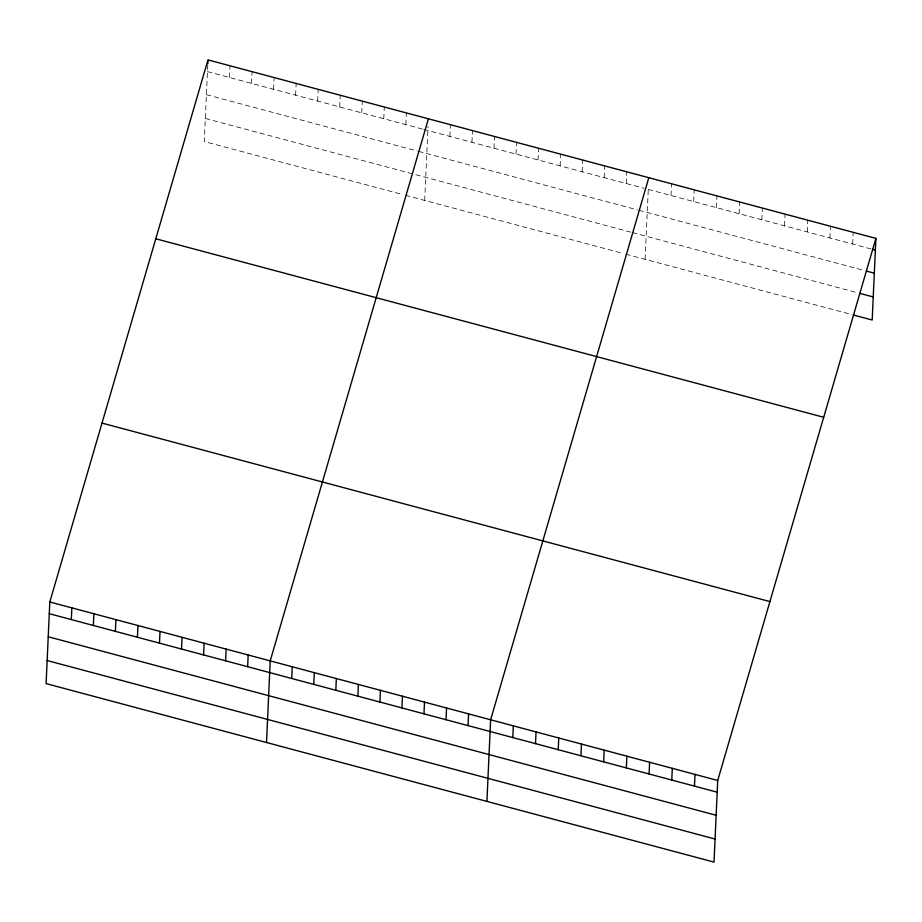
<?xml version="1.0" encoding="UTF-8"?>
<svg xmlns="http://www.w3.org/2000/svg" width="922" height="922" viewBox="0 0 922 922"><rect width="100%" height="100%" fill="white"/><g stroke="black" fill="none" stroke-linecap="round" stroke-linejoin="round"><path stroke-width="0.69" stroke-dasharray="4.61 3.46" d="M207.75 65.093L204.281 141.527L402.649 194.542M229.497 77.494L230.027 65.785M251.533 83.395L252.063 71.674M273.58 89.284L274.111 77.563M295.616 95.173L296.146 83.453M317.664 101.063L318.194 89.342M339.699 106.952L340.23 95.231M361.735 112.841L362.277 101.132M383.783 118.731L384.313 107.021M405.818 124.62L406.36 112.91M424.685 200.431L428.038 126.614M449.901 136.41L450.443 124.689M471.949 142.299L472.479 130.578M493.985 148.188L494.515 136.468M516.032 154.078L516.562 142.357M538.068 159.967L538.598 148.258M560.115 165.856L560.645 154.147M582.151 171.746L582.681 160.036M604.198 177.646L604.728 165.925M626.234 183.536L626.764 171.815M645.1 259.336L648.397 186.82M670.986 195.487L671.516 183.778M693.69 201.561L694.231 189.851M716.406 207.634L716.936 195.913M739.11 213.697L739.64 201.987M761.826 219.77L762.356 208.049M784.53 225.844L785.06 214.123M807.246 231.906L807.776 220.197M829.95 237.98L830.48 226.259M852.654 244.042L853.196 232.332M207.45 71.605L422.357 129.045M423.728 129.414L644.144 188.319M648.281 189.425L871.359 249.044M206.401 94.678L417.17 151.012M418.553 151.381L637.586 209.916M638.969 210.285L864.974 270.688M205.329 118.454L630.994 232.217M632.377 232.586L857.206 292.677M405.403 195.28L623.065 253.446M625.819 254.184L852.159 314.679"/><path stroke-width="1.38" d="M49.811 601.974L46.1 683.605L714.02 862.105L717.719 780.473L875.9 238.395L207.98 59.895L49.811 601.974L717.719 780.473M71.317 619.572L71.847 607.863M93.353 625.462L93.894 613.752M115.4 631.363L115.93 619.642M137.436 637.252L137.977 625.531M159.483 643.141L160.013 631.42M207.807 63.802L207.923 61.198M181.519 649.03L182.049 637.309M203.566 654.92L204.096 643.21M225.602 660.809L226.132 649.1M247.649 666.698L248.179 654.989M266.516 742.51L270.215 660.878L428.396 118.8M291.732 678.488L292.262 666.767M313.768 684.378L314.298 672.657M335.815 690.267L336.346 678.546M357.851 696.156L358.381 684.435M379.899 702.045L380.429 690.336M401.934 707.935L402.465 696.225M423.97 713.824L424.512 702.115M446.018 719.725L446.548 708.004M468.053 725.614L468.595 713.893M486.92 801.414L490.631 719.782L648.811 177.704M512.805 737.565L513.335 725.856M535.521 743.639L536.051 731.918M558.225 749.713L558.755 737.992M580.941 755.775L581.471 744.066M603.645 761.849L604.175 750.128M626.349 767.922L626.891 756.201M649.065 773.984L649.595 762.275M671.769 780.058L672.299 768.337M694.485 786.12L695.015 774.411M875.9 238.395L872.189 320.026L853.495 315.036M872.696 249.401L875.37 250.116M866.3 271.045L874.321 273.189M859.88 293.392L873.238 296.953M155.783 238.775L823.703 417.286M102.008 423.083L769.916 601.593M49.269 613.683L717.189 792.194M48.232 636.756L716.14 815.267M47.149 660.532L715.069 839.032"/></g></svg>
